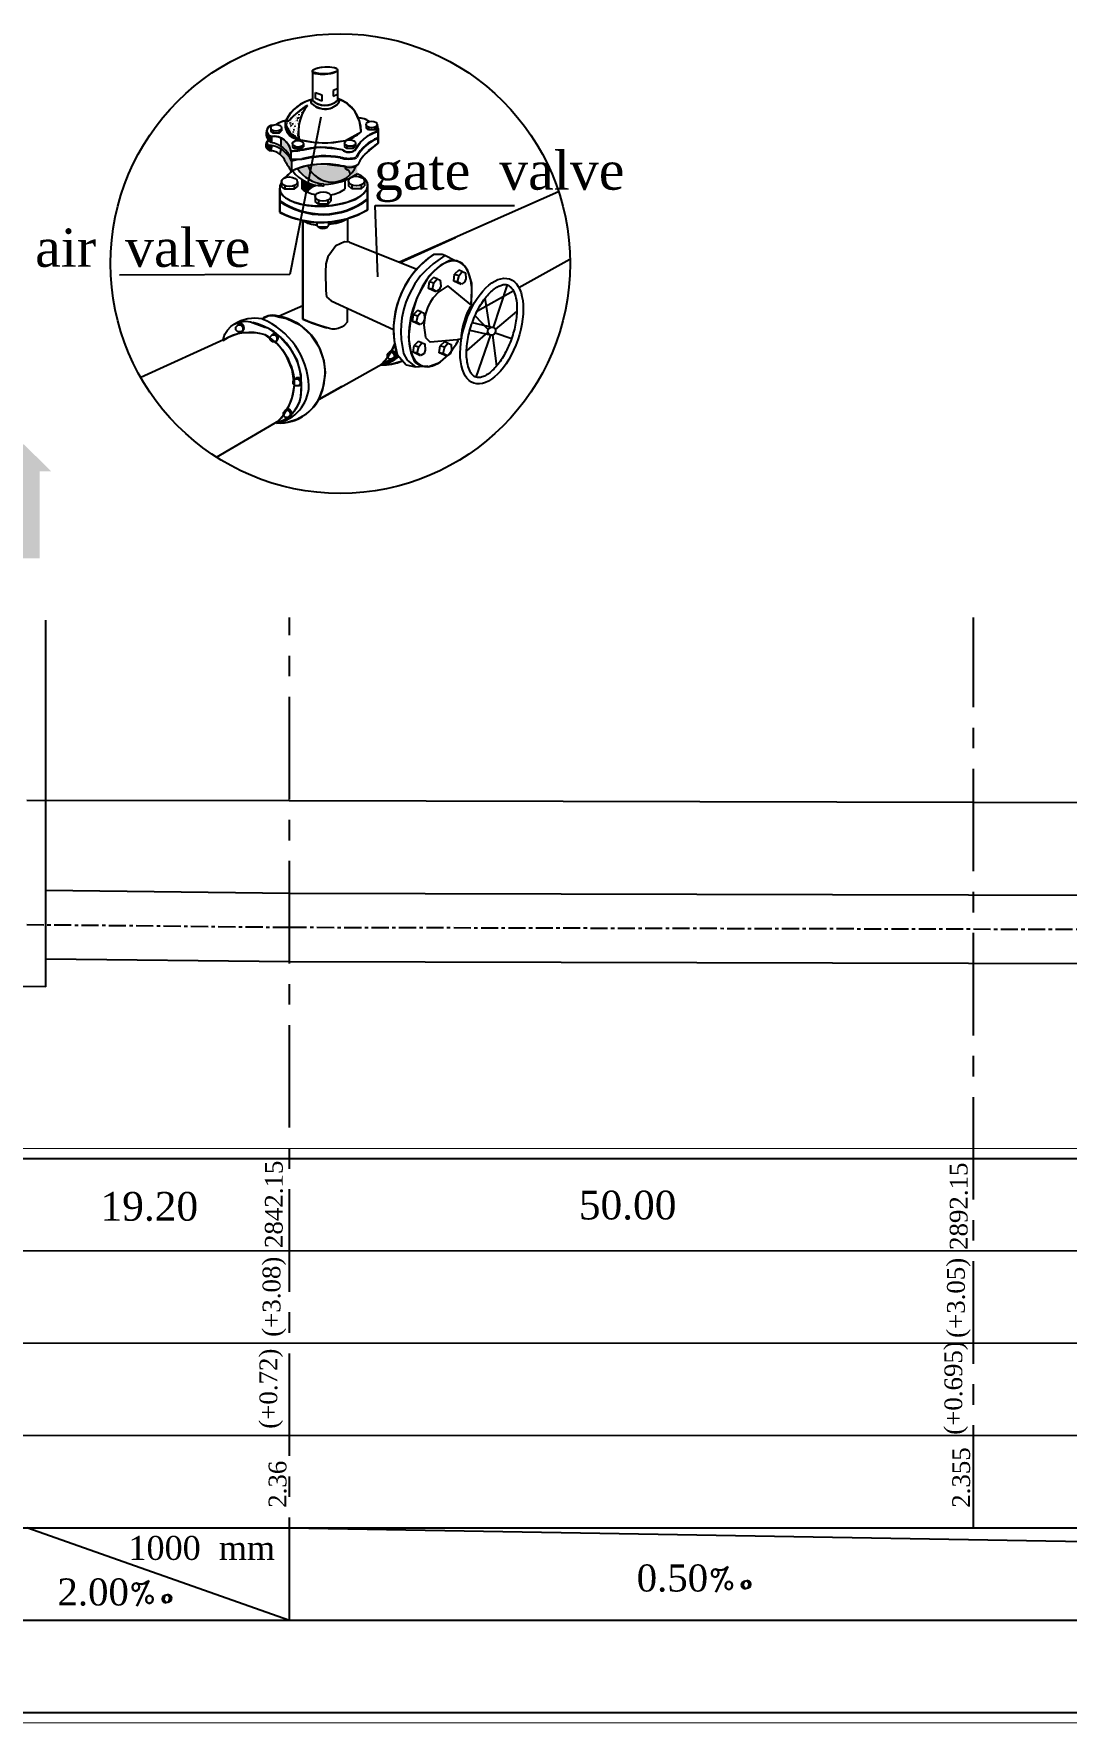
# Model space of a CAD drawing. Header units: inches. Extents: x 1824 to 2531, y 1185 to 2290.
# Drawn here: x 2004.4 to 2079.9, y 1432.7 to 1556.3 of the extents above; entities that cross this region are included whole.
import ezdxf

# ---------------------------------------------------------------- set-up
doc = ezdxf.new("R2010")
doc.units = ezdxf.units.IN
doc.header["$MEASUREMENT"] = 0
doc.linetypes.add('CENTER', pattern=[2, 1.25, -0.25, 0.25, -0.25])
for name, color, linetype in [('4', 85, 'Continuous'), ('CON3', 5, 'Continuous'), ('KHRRBA', 6, 'Continuous')]:
    doc.layers.add(name, color=color, linetype=linetype)
for name, color, linetype, lineweight in [('table3', 150, 'Continuous', 15), ('table5', 5, 'Continuous', 25), ('text5', 1, 'Continuous', 25)]:
    doc.layers.add(name, color=color, linetype=linetype, lineweight=lineweight)
doc.styles.add('ROMAND', font='italict.shx', dxfattribs={"height": 0.25})
doc.styles.add('ROMANTIC', font='times.ttf')
doc.styles.get("Standard").update_dxf_attribs({"font": 'arial.ttf'})
doc.dimstyles.get("Standard").update_dxf_attribs({"dimtxt": 0.18, "dimasz": 0.18, "dimexe": 0.18, "dimexo": 0.0625, "dimgap": 0.09, "dimtad": 0, "dimtih": 1, "dimtoh": 1, "dimdec": 4, "dimzin": 0, "dimdsep": 46, "dimtxsty": 'Standard', "dimcen": 0.09, "dimadec": 0, "dimazin": 0, "dimtfac": 1, "dimtdec": 4, "dimtofl": 0, "dimtmove": 0, "dimatfit": 3, "dimfxl": 1, "dimtolj": 1, "dimtzin": 0, "dimarcsym": 0})

# ---------------------------------------------------------------- blocks, each defined once
blk = doc.blocks.new('6')
at = {"layer": 'KHRRBA', "color": 1, "linetype": 'Continuous'}
for p, q in [((23706.93, 4592.9), (23706.85, 4592.57)), ((23706.85, 4592.57), (23706.92, 4592.27)), ((23706.92, 4592.27), (23707.11, 4592.16)), ((23707.35, 4593.16), (23706.93, 4592.9)), ((23707, 4592.6), (23707.08, 4592.94)), ((23707.07, 4592.3), (23707, 4592.6)), ((23707.25, 4592.19), (23707.07, 4592.3)), ((23707.11, 4592.16), (23707.44, 4592.07)), ((23707.15, 4592.64), (23707.23, 4592.97)), ((23707.22, 4592.34), (23707.15, 4592.64)), ((23707.44, 4592.07), (23707.22, 4592.34)), ((23707.23, 4592.97), (23707.35, 4593.16)), ((23707.35, 4593.16), (23707.65, 4593.23)), ((23707.74, 4592.14), (23707.44, 4592.07)), ((23707.65, 4593.23), (23707.87, 4592.96)), ((23707.99, 4593.14), (23707.65, 4593.23)), ((23707.74, 4592.14), (23708.16, 4592.39)), ((23707.85, 4592.32), (23707.74, 4592.14)), ((23707.83, 4593.11), (23708.02, 4592.99)), ((23707.94, 4592.66), (23707.85, 4592.32)), ((23707.87, 4592.96), (23707.94, 4592.66)), ((23708.17, 4593.03), (23707.99, 4593.14)), ((23708.09, 4592.69), (23708.01, 4592.36)), ((23708.02, 4592.99), (23708.09, 4592.69)), ((23708.16, 4592.39), (23708.24, 4592.73)), ((23708.24, 4592.73), (23708.17, 4593.03))]:
    blk.add_line(p, q, dxfattribs=at)
blk = doc.blocks.new('1000')
at = {"layer": 'KHRRBA', "linetype": 'Continuous'}
blk.add_blockref('6', (0.11, -0.33), dxfattribs=at)
at = {"layer": 'text5', "color": 1, "style": 'ROMAND'}
blk.add_text('%%%', height=3.24, rotation=12.701, dxfattribs=at).set_placement((23702.91, 4591.15))

msp = doc.modelspace()

# ---------------------------------------------------------------- hatches: boundary and pattern name
at = {"lineweight": 0}
msp.add_hatch(color=256, dxfattribs=at).paths.add_polyline_path([(2004.86, 1517.97), (2002.55, 1517.97), (2002.55, 1524.32), (2001.61, 1524.32), (2003.7, 1526.31), (2005.73, 1524.32), (2004.86, 1524.32)])
at = {"layer": 'CON3', "linetype": 'Continuous'}
for points in [[(2023.18, 1549.07, -0.017995), (2022.81, 1549.74, 0.4279), (2023.83, 1548.6, 0.004744)], [(2021.83, 1548.15, 0.015939), (2021.7, 1548.17, -0.705675), (2021.54, 1548.49, 0.657579), (2021.78, 1547.76, -0.001787), (2021.79, 1547.76)], [(2021.82, 1548.82, -0.471605), (2021.5, 1549.36, 0.383728), (2021.78, 1548.36, -0.006184), (2021.82, 1548.36)], [(2025.2, 1545.23, -0.110181), (2024.06, 1545.65), (2024.06, 1544.95, 0.038033), (2024.44, 1544.74, -0.250054)], [(2028.85, 1544.18), (2028.85, 1544.24, -0.324209), (2022.42, 1544.12), (2022.42, 1544.06, 0.320784)]]:
    msp.add_hatch(color=256, dxfattribs=at).paths.add_polyline_path(points)
h = msp.add_hatch(color=256, dxfattribs=at)
h.paths.add_polyline_path([(2023.23, 1547.18), (2023.24, 1547.74, 0.251663), (2022.49, 1548.71), (2022.49, 1548.1, -0.166537)])
h.paths.add_polyline_path([(2022.86, 1546.97, 0.019877), (2023.27, 1546.28), (2023.27, 1547.01, 0.145881), (2022.5, 1547.88), (2022.43, 1547.51, -0.137496)])
h = msp.add_hatch(color=256, dxfattribs=at)
edge = h.paths.add_edge_path()
edge.add_arc((2025.58, 1545.27), 0.0792, 14.3306, 50.5039, ccw=False)
edge.add_arc((2025.54, 1549.88), 4.58, 271.5421, 297.1192)
edge.add_ellipse((2028.03, 1545.55), major_axis=(0.577, -0.007), ratio=0.603712, start_angle=127.9509, end_angle=135.4141, ccw=False)
edge.add_arc((2025.54, 1549.88), 4.58, 297.9158, 304.3698)
edge.add_arc((2028.32, 1546.31), 0.29, 151.3238, 227.6262, ccw=False)
edge.add_line((2028.06, 1546.45), (2028.63, 1547.48))
edge.add_arc((2031.39, 1545.05), 3.68, 138.5694, 152.642)
edge.add_arc((2027.51, 1547.62), 1.07, 297.1804, 304.4574, ccw=False)
edge.add_arc((2026.25, 1547.36), 1.89, 200.9888, 338.6419, ccw=False)
edge.add_arc((2025.5, 1541.59), 5.19, 101.326, 110.1458)
edge.add_arc((2025.82, 1547.86), 2.53, 213.4595, 265.7172)
h = msp.add_hatch(color=256, dxfattribs=at)
edge = h.paths.add_edge_path()
edge.add_ellipse((2025.57, 1542.39), major_axis=(0.436, 0), ratio=0.691363, start_angle=152.8209, end_angle=189.7411, ccw=False)
edge.add_arc((2025.47, 1549.16), 6.64, 258.1248, 267.4961, ccw=False)
edge.add_arc((2025.23, 1544.43), 2.09, 237.5764, 267.585)
h = msp.add_hatch(color=256, dxfattribs=at)
edge = h.paths.add_edge_path()
edge.add_arc((2025.47, 1549.16), 6.64, 274.1242, 286.6569, ccw=False)
edge.add_ellipse((2025.57, 1542.39), major_axis=(0.436, 0), ratio=0.691363, start_angle=368.5242, end_angle=389.5226, ccw=False)
edge.add_arc((2026.02, 1545.12), 2.69, 269.5518, 300.2299)
edge = h.paths.add_edge_path()
edge.add_ellipse((2025.57, 1542.39), major_axis=(0.436, 0), ratio=0.691363, start_angle=219.6722, end_angle=320.3278)
edge.add_line((2025.9, 1542.2), (2025.23, 1542.2))

# ---------------------------------------------------------------- linework, layer by layer
msp.add_line((2017.79, 1525.37), (2022.37, 1528.05))
at = {"color": 3}
for p, q in [((2003.93, 1500.3), (2023.1, 1500.27)), ((2023.1, 1500.27), (2073.17, 1500.15)), ((2073.17, 1500.15), (2123.14, 1499.95))]:
    msp.add_line(p, q, dxfattribs=at)
at = {"color": 5}
for p, q in [((2005.33, 1493.7), (2023.14, 1493.5)), ((2023.14, 1493.5), (2423.14, 1492.5)), ((2005.33, 1488.69), (2023.14, 1488.5)), ((2023.14, 1488.5), (2423.14, 1487.5)), ((2003.93, 1447.11), (2023.14, 1440.35)), ((2023.14, 1447.1), (2423.14, 1440.24))]:
    msp.add_line(p, q, dxfattribs=at)
at = {"color": 1, "linetype": 'CENTER'}
for p, q in [((2003.93, 1491.2), (2023.14, 1491)), ((2023.14, 1491), (2423.14, 1490))]:
    msp.add_line(p, q, dxfattribs=at)
msp.add_circle((2026.85, 1539.52), 16.8)
at = {"layer": '4', "linetype": 'CENTER', "ltscale": 6}
for p, q in [((2023.14, 1440.35), (2023.14, 1513.64)), ((2073.14, 1447.09), (2073.14, 1513.65))]:
    msp.add_line(p, q, dxfattribs=at)
at = {"layer": 'CON3', "linetype": 'Continuous'}
for p, q in [((2024.81, 1553.57), (2024.84, 1553.66)), ((2024.81, 1553.56), (2024.81, 1551.46)), ((2024.86, 1553.48), (2024.81, 1553.55)), ((2024.84, 1553.66), (2024.91, 1553.71)), ((2025.02, 1553.4), (2024.86, 1553.48)), ((2024.91, 1553.71), (2025.05, 1553.77)), ((2025.41, 1553.33), (2025.02, 1553.4)), ((2025.05, 1553.77), (2025.15, 1553.81)), ((2025.15, 1553.81), (2025.34, 1553.86)), ((2025.34, 1553.86), (2025.45, 1553.87)), ((2025.69, 1553.33), (2025.41, 1553.33)), ((2025.45, 1553.87), (2025.71, 1553.9)), ((2026.13, 1553.38), (2025.69, 1553.33)), ((2025.71, 1553.9), (2026.02, 1553.9)), ((2026.02, 1553.9), (2026.23, 1553.88)), ((2026.4, 1553.45), (2026.13, 1553.38)), ((2026.23, 1553.88), (2026.43, 1553.84)), ((2026.55, 1553.53), (2026.4, 1553.45)), ((2026.43, 1553.84), (2026.56, 1553.78)), ((2026.64, 1553.62), (2026.55, 1553.53)), ((2026.56, 1553.78), (2026.63, 1553.72)), ((2026.63, 1553.72), (2026.65, 1553.67)), ((2026.65, 1553.67), (2026.64, 1553.62)), ((2026.64, 1553.62), (2026.64, 1551.42)), ((2026.65, 1552.29), (2026.32, 1552.17)), ((2026.32, 1552.17), (2026.32, 1551.76)), ((2023.88, 1551.12), (2023.46, 1550.78)), ((2024.14, 1550.88), (2023.59, 1550.46)), ((2024.36, 1551.37), (2023.88, 1551.12)), ((2024.44, 1551.07), (2024.14, 1550.88)), ((2024.44, 1551.07), (2024.19, 1550.69)), ((2024.22, 1550.88), (2024.22, 1550.88)), ((2024.81, 1551.52), (2024.36, 1551.37)), ((2024.71, 1551.34), (2024.72, 1551.4)), ((2024.73, 1551.25), (2024.71, 1551.34)), ((2024.72, 1551.4), (2024.75, 1551.47)), ((2024.82, 1551.16), (2024.73, 1551.25)), ((2024.75, 1551.47), (2024.81, 1551.52)), ((2024.96, 1551.32), (2024.81, 1551.46)), ((2024.92, 1551.08), (2024.82, 1551.16)), ((2025.09, 1550.97), (2024.92, 1551.08)), ((2025.11, 1551.22), (2024.96, 1551.32)), ((2025.03, 1551.59), (2025.04, 1552.03)), ((2025.5, 1551.38), (2025.03, 1551.59)), ((2025.04, 1552.03), (2025.5, 1551.86)), ((2025.32, 1550.87), (2025.09, 1550.97)), ((2025.38, 1551.12), (2025.11, 1551.22)), ((2025.55, 1550.81), (2025.32, 1550.87)), ((2025.63, 1551.08), (2025.38, 1551.12)), ((2025.5, 1551.86), (2025.5, 1551.38)), ((2025.93, 1551.09), (2025.63, 1551.08)), ((2026.17, 1551.15), (2025.93, 1551.09)), ((2026.2, 1550.88), (2026, 1550.83)), ((2026.29, 1551.19), (2026.17, 1551.15)), ((2026.47, 1551.02), (2026.2, 1550.88)), ((2026.4, 1551.25), (2026.29, 1551.19)), ((2026.32, 1551.76), (2026.65, 1551.9)), ((2026.64, 1551.43), (2026.4, 1551.25)), ((2026.65, 1551.16), (2026.47, 1551.02)), ((2026.73, 1551.26), (2026.65, 1551.16)), ((2026.66, 1551.58), (2026.75, 1551.46)), ((2027.31, 1551.25), (2026.66, 1551.58)), ((2026.76, 1551.38), (2026.73, 1551.26)), ((2026.75, 1551.46), (2026.76, 1551.38)), ((2027.92, 1550.65), (2027.31, 1551.25)), ((2021.88, 1549.62), (2021.76, 1549.61)), ((2022.5, 1549.85), (2022.16, 1549.69)), ((2022.86, 1549.98), (2022.5, 1549.85)), ((2023.13, 1550.4), (2022.86, 1549.98)), ((2022.95, 1549.95), (2022.86, 1549.98)), ((2022.88, 1549.8), (2022.88, 1549.8)), ((2022.94, 1549.77), (2022.97, 1549.81)), ((2022.94, 1549.77), (2022.98, 1549.77)), ((2022.94, 1549.67), (2022.94, 1549.67)), ((2022.94, 1549.65), (2022.94, 1549.65)), ((2023.05, 1549.95), (2022.95, 1549.95)), ((2022.95, 1549.87), (2022.95, 1549.87)), ((2022.98, 1549.77), (2022.97, 1549.81)), ((2023.01, 1549.82), (2023.01, 1549.82)), ((2023.02, 1549.67), (2023.02, 1549.67)), ((2023.15, 1550), (2023.05, 1549.95)), ((2023.46, 1550.78), (2023.13, 1550.4)), ((2023.13, 1549.71), (2023.13, 1549.71)), ((2023.31, 1550.18), (2023.15, 1550)), ((2023.17, 1549.81), (2023.21, 1549.82)), ((2023.17, 1549.81), (2023.2, 1549.79)), ((2023.2, 1549.79), (2023.21, 1549.82)), ((2023.22, 1549.86), (2023.22, 1549.86)), ((2023.22, 1549.6), (2023.27, 1549.65)), ((2023.23, 1549.63), (2023.23, 1549.63)), ((2023.24, 1549.71), (2023.24, 1549.71)), ((2023.25, 1550.1), (2023.25, 1550.1)), ((2023.25, 1550.01), (2023.25, 1550.01)), ((2023.25, 1549.9), (2023.25, 1549.9)), ((2023.26, 1549.63), (2023.26, 1549.63)), ((2023.27, 1549.59), (2023.27, 1549.65)), ((2023.59, 1550.46), (2023.31, 1550.18)), ((2023.31, 1550.18), (2023.32, 1550.18)), ((2023.32, 1550.17), (2023.31, 1550.18)), ((2023.34, 1550.21), (2023.34, 1550.22)), ((2023.34, 1550.21), (2023.34, 1550.21)), ((2023.36, 1549.74), (2023.39, 1549.77)), ((2023.36, 1549.74), (2023.4, 1549.73)), ((2023.36, 1549.73), (2023.36, 1549.73)), ((2023.37, 1549.65), (2023.37, 1549.65)), ((2023.38, 1549.87), (2023.38, 1549.87)), ((2023.4, 1549.73), (2023.39, 1549.77)), ((2023.44, 1549.7), (2023.44, 1549.7)), ((2023.49, 1550.23), (2023.49, 1550.23)), ((2023.53, 1549.88), (2023.53, 1549.88)), ((2023.54, 1550.1), (2023.54, 1550.1)), ((2023.54, 1549.75), (2023.54, 1549.75)), ((2023.55, 1549.95), (2023.55, 1549.95)), ((2023.56, 1550.14), (2023.56, 1550.14)), ((2023.56, 1550), (2023.56, 1550)), ((2023.56, 1549.92), (2023.56, 1549.92)), ((2023.57, 1550.34), (2023.57, 1550.34)), ((2023.58, 1550.27), (2023.58, 1550.27)), ((2023.6, 1549.68), (2023.6, 1549.68)), ((2023.66, 1550), (2023.71, 1550.01)), ((2023.66, 1550), (2023.69, 1549.98)), ((2023.68, 1550.3), (2023.68, 1550.3)), ((2023.68, 1550.12), (2023.68, 1550.12)), ((2023.69, 1550.33), (2023.69, 1550.33)), ((2023.69, 1549.98), (2023.71, 1550.01)), ((2023.7, 1550.53), (2023.7, 1550.53)), ((2023.7, 1550.14), (2023.73, 1550.18)), ((2023.7, 1550.14), (2023.74, 1550.14)), ((2023.7, 1549.79), (2023.7, 1549.79)), ((2023.74, 1550.14), (2023.73, 1550.17)), ((2023.75, 1549.91), (2023.75, 1549.91)), ((2023.76, 1549.69), (2023.76, 1549.69)), ((2023.77, 1550.17), (2023.82, 1550.22)), ((2023.77, 1550.17), (2023.82, 1550.16)), ((2023.78, 1549.7), (2023.81, 1549.73)), ((2023.78, 1549.7), (2023.82, 1549.7)), ((2023.79, 1550.6), (2023.79, 1550.6)), ((2023.8, 1550.22), (2023.8, 1550.22)), ((2023.81, 1550.42), (2023.85, 1550.44)), ((2023.81, 1550.42), (2023.84, 1550.4)), ((2023.91, 1550.03), (2023.81, 1549.6)), ((2023.82, 1549.7), (2023.81, 1549.73)), ((2023.82, 1550.16), (2023.82, 1550.22)), ((2023.84, 1550.56), (2023.84, 1550.56)), ((2023.84, 1550.4), (2023.85, 1550.44)), ((2023.84, 1550.35), (2023.84, 1550.35)), ((2023.85, 1549.99), (2023.85, 1549.99)), ((2023.85, 1549.79), (2023.85, 1549.79)), ((2023.86, 1550.18), (2023.86, 1550.18)), ((2023.87, 1550.57), (2023.87, 1550.57)), ((2023.87, 1550.38), (2023.87, 1550.38)), ((2023.87, 1549.99), (2023.87, 1549.99)), ((2023.9, 1550.15), (2023.9, 1550.15)), ((2024.03, 1550.38), (2023.91, 1550.03)), ((2023.93, 1550.32), (2023.93, 1550.32)), ((2023.99, 1550.58), (2023.99, 1550.58)), ((2023.99, 1550.28), (2023.99, 1550.28)), ((2024.19, 1550.69), (2024.03, 1550.38)), ((2024.04, 1550.59), (2024.04, 1550.59)), ((2024.04, 1550.55), (2024.07, 1550.58)), ((2024.04, 1550.55), (2024.08, 1550.54)), ((2024.08, 1550.54), (2024.07, 1550.58)), ((2024.1, 1550.58), (2024.1, 1550.58)), ((2024.15, 1550.81), (2024.15, 1550.81)), ((2024.18, 1550.81), (2024.18, 1550.81)), ((2025.73, 1550.8), (2025.55, 1550.81)), ((2026, 1550.83), (2025.73, 1550.8)), ((2028.26, 1549.93), (2027.92, 1550.65)), ((2028.59, 1550.11), (2028.18, 1550.17)), ((2028.37, 1549.15), (2028.26, 1549.93)), ((2028.97, 1549.91), (2028.59, 1550.11)), ((2028.74, 1549.69), (2028.74, 1549.44)), ((2029.54, 1549.68), (2029.54, 1549.45)), ((2029.62, 1549.4), (2029.54, 1549.68)), ((2021.5, 1549.36), (2021.48, 1549.25)), ((2021.61, 1549.52), (2021.5, 1549.36)), ((2021.76, 1549.61), (2021.61, 1549.52)), ((2021.76, 1549.45), (2021.76, 1549.2)), ((2021.93, 1549.06), (2021.76, 1549.2)), ((2021.82, 1548.82), (2021.82, 1548.36)), ((2022.05, 1548.83), (2021.84, 1548.81)), ((2021.93, 1549.25), (2021.93, 1549.05)), ((2022.39, 1549.06), (2021.93, 1549.06)), ((2022.34, 1548.78), (2022.05, 1548.83)), ((2022.76, 1548.55), (2022.34, 1548.78)), ((2022.39, 1549.25), (2022.39, 1549.06)), ((2022.39, 1549.06), (2022.55, 1549.21)), ((2022.49, 1548.71), (2022.49, 1548.1)), ((2022.55, 1549.44), (2022.55, 1549.21)), ((2022.97, 1548.33), (2022.76, 1548.55)), ((2023.01, 1549.41), (2023.01, 1549.41)), ((2023.03, 1549.38), (2023.07, 1549.4)), ((2023.03, 1549.38), (2023.06, 1549.36)), ((2023.03, 1549.34), (2023.05, 1549.37)), ((2023.03, 1549.33), (2023.06, 1549.33)), ((2023.06, 1549.33), (2023.05, 1549.37)), ((2023.06, 1549.36), (2023.07, 1549.4)), ((2023.07, 1549.4), (2023.07, 1549.4)), ((2023.21, 1549.1), (2023.21, 1549.1)), ((2023.22, 1549.6), (2023.28, 1549.59)), ((2023.22, 1549.42), (2023.22, 1549.42)), ((2023.22, 1549.12), (2023.22, 1549.12)), ((2023.22, 1549.11), (2023.22, 1549.11)), ((2023.23, 1549.51), (2023.23, 1549.51)), ((2023.23, 1549.32), (2023.23, 1549.32)), ((2023.24, 1549.46), (2023.24, 1549.46)), ((2023.29, 1549.22), (2023.29, 1549.22)), ((2023.33, 1549.4), (2023.33, 1549.4)), ((2023.33, 1548.96), (2023.35, 1548.98)), ((2023.34, 1549.02), (2023.34, 1549.02)), ((2023.35, 1548.95), (2023.35, 1548.98)), ((2023.36, 1548.98), (2023.36, 1548.98)), ((2023.38, 1549.15), (2023.42, 1549.16)), ((2023.38, 1549.15), (2023.41, 1549.13)), ((2023.41, 1549.13), (2023.42, 1549.16)), ((2023.44, 1549.45), (2023.44, 1549.45)), ((2023.44, 1549.3), (2023.47, 1549.33)), ((2023.44, 1549.3), (2023.48, 1549.29)), ((2023.48, 1549.29), (2023.47, 1549.33)), ((2023.5, 1549.04), (2023.5, 1549.04)), ((2023.52, 1549.57), (2023.56, 1549.59)), ((2023.52, 1549.57), (2023.55, 1549.55)), ((2023.52, 1549.17), (2023.52, 1549.17)), ((2023.52, 1548.97), (2023.52, 1548.97)), ((2023.52, 1548.85), (2023.55, 1548.89)), ((2023.52, 1548.85), (2023.56, 1548.85)), ((2023.53, 1549.36), (2023.53, 1549.36)), ((2023.53, 1549.09), (2023.53, 1549.09)), ((2023.54, 1549.56), (2023.54, 1549.56)), ((2023.55, 1549.55), (2023.56, 1549.59)), ((2023.56, 1548.85), (2023.55, 1548.89)), ((2023.56, 1549.17), (2023.56, 1549.17)), ((2023.57, 1549.62), (2023.57, 1549.62)), ((2023.58, 1549.52), (2023.58, 1549.52)), ((2023.64, 1549.39), (2023.64, 1549.39)), ((2023.65, 1549.06), (2023.65, 1549.06)), ((2023.65, 1549.01), (2023.65, 1549.01)), ((2023.66, 1549.27), (2023.66, 1549.27)), ((2023.7, 1549.04), (2023.7, 1549.04)), ((2023.72, 1548.85), (2023.72, 1548.85)), ((2023.72, 1548.78), (2023.72, 1548.78)), ((2023.73, 1548.91), (2023.77, 1548.93)), ((2023.73, 1548.91), (2023.76, 1548.89)), ((2023.76, 1548.89), (2023.77, 1548.93)), ((2023.79, 1549.36), (2023.78, 1549.04)), ((2023.78, 1549.04), (2023.8, 1548.81)), ((2023.81, 1549.6), (2023.79, 1549.36)), ((2023.8, 1548.81), (2023.83, 1548.6)), ((2023.83, 1548.6), (2024.88, 1548.39)), ((2024.88, 1548.39), (2025.68, 1548.35)), ((2026.15, 1548.36), (2027.22, 1548.52)), ((2027.22, 1548.52), (2028.37, 1549.15)), ((2028.13, 1548.11), (2028.32, 1548.39)), ((2028.32, 1548.39), (2028.84, 1548.85)), ((2028.91, 1549.3), (2028.74, 1549.44)), ((2028.84, 1548.85), (2029.48, 1549.14)), ((2028.91, 1549.49), (2028.91, 1549.29)), ((2029.38, 1549.3), (2028.91, 1549.3)), ((2029.38, 1549.49), (2029.38, 1549.3)), ((2029.38, 1549.3), (2029.54, 1549.45)), ((2029.48, 1549.14), (2029.62, 1549.4)), ((2029.62, 1549.4), (2029.62, 1548.32)), ((2029.62, 1548.32), (2029.62, 1549.36)), ((2021.83, 1548.15), (2021.79, 1547.76)), ((2022.5, 1547.88), (2022.43, 1547.51)), ((2023.13, 1548.09), (2022.97, 1548.33)), ((2023.25, 1547.73), (2023.13, 1548.09)), ((2023.24, 1547.74), (2023.23, 1547.18)), ((2023.66, 1547.77), (2023.25, 1547.73)), ((2023.35, 1548.29), (2023.35, 1548.03)), ((2023.52, 1547.9), (2023.35, 1548.03)), ((2023.52, 1548.09), (2023.52, 1547.88)), ((2023.99, 1547.9), (2023.52, 1547.9)), ((2024.13, 1547.82), (2023.66, 1547.77)), ((2023.99, 1548.09), (2023.99, 1547.9)), ((2023.99, 1547.9), (2024.15, 1548.05)), ((2024.65, 1547.9), (2024.13, 1547.82)), ((2024.15, 1548.28), (2024.15, 1548.05)), ((2025.43, 1548.02), (2024.65, 1547.9)), ((2025.89, 1547.96), (2025.43, 1548.02)), ((2025.68, 1548.35), (2026.15, 1548.36)), ((2026.43, 1547.9), (2025.89, 1547.96)), ((2026.99, 1547.83), (2026.43, 1547.9)), ((2027.3, 1547.67), (2026.99, 1547.83)), ((2027.16, 1548.33), (2027.16, 1548.08)), ((2027.33, 1547.94), (2027.16, 1548.08)), ((2027.45, 1547.65), (2027.3, 1547.67)), ((2027.33, 1548.13), (2027.33, 1547.93)), ((2027.8, 1547.94), (2027.33, 1547.94)), ((2027.66, 1547.67), (2027.45, 1547.65)), ((2027.92, 1547.79), (2027.66, 1547.67)), ((2027.8, 1548.13), (2027.8, 1547.94)), ((2027.8, 1547.94), (2027.96, 1548.09)), ((2027.92, 1547.79), (2028.13, 1548.11)), ((2027.96, 1548.32), (2027.96, 1548.09)), ((2029.16, 1547.96), (2028.63, 1547.48)), ((2029.62, 1548.32), (2029.16, 1547.96)), ((2023.06, 1546.04), (2022.78, 1545.79)), ((2023.27, 1546.28), (2023.06, 1546.04)), ((2023.27, 1547), (2023.27, 1546.28)), ((2023.6, 1546.43), (2023.27, 1546.28)), ((2024.41, 1546.67), (2023.6, 1546.43)), ((2025.15, 1546.77), (2024.41, 1546.67)), ((2025.73, 1546.78), (2025.15, 1546.77)), ((2026.23, 1546.71), (2025.73, 1546.78)), ((2026.85, 1546.64), (2026.23, 1546.71)), ((2027.07, 1546.61), (2026.85, 1546.64)), ((2027.29, 1546.57), (2027.07, 1546.61)), ((2027.51, 1546.55), (2027.29, 1546.57)), ((2027.72, 1546.57), (2027.51, 1546.55)), ((2027.94, 1546.64), (2027.72, 1546.57)), ((2028.12, 1546.74), (2027.94, 1546.64)), ((2028.12, 1546.09), (2028.37, 1545.95)), ((2028.37, 1545.95), (2028.62, 1545.74)), ((2022.42, 1544.91), (2022.45, 1545.2)), ((2022.42, 1544.97), (2022.42, 1543.27)), ((2022.42, 1543.27), (2022.42, 1544.91)), ((2022.52, 1544.66), (2022.42, 1544.91)), ((2022.45, 1545.2), (2022.55, 1545.41)), ((2022.55, 1545.51), (2022.55, 1545.14)), ((2022.8, 1544.95), (2022.55, 1545.14)), ((2022.8, 1545.22), (2022.8, 1544.95)), ((2023.47, 1544.95), (2022.8, 1544.95)), ((2023.47, 1545.22), (2023.47, 1544.95)), ((2023.47, 1544.95), (2023.71, 1545.16)), ((2023.71, 1545.5), (2023.71, 1545.16)), ((2024.06, 1544.95), (2024.06, 1545.65)), ((2027.19, 1545.59), (2027.19, 1544.95)), ((2027.46, 1545.55), (2027.46, 1545.19)), ((2027.7, 1544.99), (2027.46, 1545.19)), ((2027.7, 1545.26), (2027.7, 1544.99)), ((2028.37, 1544.99), (2027.7, 1544.99)), ((2028.37, 1545.26), (2028.37, 1544.99)), ((2028.37, 1544.99), (2028.61, 1545.2)), ((2028.75, 1544.87), (2028.58, 1544.66)), ((2028.61, 1545.54), (2028.61, 1545.2)), ((2028.62, 1545.74), (2028.81, 1545.48)), ((2028.85, 1545.25), (2028.75, 1544.87)), ((2028.81, 1545.48), (2028.85, 1545.25)), ((2028.85, 1543.45), (2028.85, 1545.3)), ((2028.85, 1545.26), (2028.85, 1543.45)), ((2042.8, 1544.76), (2031.19, 1539.61)), ((2022.67, 1544.46), (2022.52, 1544.66)), ((2022.96, 1544.24), (2022.67, 1544.46)), ((2023.2, 1544.11), (2022.96, 1544.24)), ((2023.52, 1543.99), (2023.2, 1544.11)), ((2024.14, 1543.82), (2023.52, 1543.99)), ((2025.03, 1543.72), (2024.14, 1543.82)), ((2025.01, 1544.43), (2025.01, 1544.06)), ((2025.25, 1543.87), (2025.01, 1544.06)), ((2026.22, 1543.76), (2025.03, 1543.72)), ((2025.25, 1544.14), (2025.25, 1543.87)), ((2025.93, 1543.87), (2025.25, 1543.87)), ((2025.93, 1544.14), (2025.93, 1543.87)), ((2025.93, 1543.87), (2026.16, 1544.08)), ((2026.16, 1544.42), (2026.16, 1544.08)), ((2026.76, 1543.85), (2026.22, 1543.76)), ((2027.4, 1544.01), (2026.76, 1543.85)), ((2027.93, 1544.22), (2027.4, 1544.01)), ((2028.26, 1544.4), (2027.93, 1544.22)), ((2028.58, 1544.66), (2028.26, 1544.4)), ((2028.85, 1543.45), (2028.76, 1543.4)), ((2022.83, 1543.07), (2022.42, 1543.27)), ((2023.24, 1542.91), (2022.83, 1543.07)), ((2023.63, 1542.79), (2023.24, 1542.91)), ((2023.98, 1542.69), (2023.63, 1542.79)), ((2024.72, 1542.57), (2023.98, 1542.69)), ((2024.1, 1542.67), (2024.1, 1535.45)), ((2024.1, 1535.45), (2024.1, 1542.67)), ((2025.11, 1542.53), (2024.72, 1542.57)), ((2025.31, 1542.53), (2025.11, 1542.53)), ((2025.95, 1542.54), (2025.31, 1542.53)), ((2026.09, 1542.55), (2025.95, 1542.54)), ((2026.8, 1542.66), (2026.09, 1542.55)), ((2027.37, 1542.8), (2026.8, 1542.66)), ((2027.52, 1542.85), (2027.37, 1542.8)), ((2027.37, 1542.8), (2027.37, 1541.09)), ((2028.08, 1543.06), (2027.52, 1542.85)), ((2028.39, 1543.2), (2028.08, 1543.06)), ((2028.76, 1543.4), (2028.39, 1543.2)), ((2025.22, 1542.2), (2025.9, 1542.2)), ((2027.15, 1541.1), (2026.53, 1540.81)), ((2027.53, 1541.09), (2027.15, 1541.1)), ((2027.53, 1541.09), (2032.45, 1539.1)), ((2031.22, 1539.59), (2035.28, 1541.42)), ((2025.93, 1540.01), (2025.79, 1539.5)), ((2026.21, 1540.38), (2025.93, 1540.01)), ((2026.53, 1540.81), (2026.21, 1540.38)), ((2033.32, 1539.93), (2032.77, 1539.46)), ((2033.68, 1540.19), (2033.32, 1539.93)), ((2034.5, 1540.1), (2033.64, 1539.51)), ((2034.29, 1540.17), (2033.68, 1540.19)), ((2034.5, 1540.1), (2034.29, 1540.17)), ((2035.25, 1539.71), (2034.5, 1540.1)), ((2039.91, 1537.76), (2043.64, 1539.84)), ((2025.79, 1539.5), (2025.76, 1538.9)), ((2025.76, 1538.9), (2025.79, 1537.56)), ((2032.18, 1538.8), (2031.85, 1538.35)), ((2032.77, 1539.46), (2032.18, 1538.8)), ((2032.72, 1538.61), (2032.3, 1538.03)), ((2033.1, 1539.02), (2032.72, 1538.61)), ((2033.33, 1538.59), (2032.78, 1537.65)), ((2033.64, 1539.51), (2033.1, 1539.02)), ((2033.74, 1539.02), (2033.33, 1538.59)), ((2034.21, 1539.41), (2033.74, 1539.02)), ((2034.87, 1539.74), (2034.21, 1539.41)), ((2035.37, 1539.72), (2034.87, 1539.74)), ((2035.14, 1538.24), (2035.21, 1538.74)), ((2035.51, 1539.03), (2035.21, 1538.74)), ((2035.21, 1538.74), (2035.55, 1538.65)), ((2035.74, 1539.55), (2035.37, 1539.72)), ((2035.43, 1538.18), (2035.55, 1538.65)), ((2035.77, 1538.95), (2035.51, 1539.03)), ((2035.55, 1538.65), (2035.77, 1538.95)), ((2036.16, 1539.05), (2035.74, 1539.55)), ((2035.77, 1538.95), (2036, 1538.85)), ((2036, 1538.85), (2036.03, 1538.39)), ((2036.46, 1538.08), (2036.16, 1539.05)), ((2025.79, 1537.56), (2025.83, 1537.09)), ((2031.33, 1537.4), (2031.15, 1536.97)), ((2031.56, 1537.87), (2031.33, 1537.4)), ((2031.85, 1538.35), (2031.56, 1537.87)), ((2032.3, 1538.03), (2031.85, 1537.22)), ((2032.78, 1537.65), (2032.44, 1537.01)), ((2033.3, 1537.7), (2033.36, 1538.2)), ((2033.84, 1537.46), (2033.3, 1537.7)), ((2033.58, 1537.65), (2033.3, 1537.7)), ((2033.66, 1538.5), (2033.36, 1538.2)), ((2033.36, 1538.2), (2033.7, 1538.12)), ((2033.58, 1537.65), (2033.7, 1538.12)), ((2033.86, 1537.47), (2033.58, 1537.65)), ((2034.06, 1537.46), (2033.62, 1536.98)), ((2033.93, 1538.41), (2033.66, 1538.5)), ((2033.7, 1538.12), (2033.93, 1538.41)), ((2034.09, 1537.61), (2033.86, 1537.47)), ((2033.93, 1538.41), (2034.15, 1538.31)), ((2034.7, 1537.89), (2034.06, 1537.46)), ((2034.19, 1537.86), (2034.09, 1537.61)), ((2034.15, 1538.31), (2034.19, 1537.86)), ((2036.47, 1536.45), (2034.7, 1537.89)), ((2035.43, 1538.18), (2035.14, 1538.24)), ((2035.69, 1537.99), (2035.14, 1538.24)), ((2035.71, 1538), (2035.43, 1538.18)), ((2035.94, 1538.15), (2035.71, 1538)), ((2036.03, 1538.39), (2035.94, 1538.15)), ((2036.43, 1536.53), (2036.46, 1538.08)), ((2036.87, 1536.06), (2039.5, 1537.53)), ((2038.05, 1534.85), (2039.07, 1537.96)), ((2022.33, 1535.67), (2024.1, 1536.46)), ((2025.83, 1537.09), (2026.17, 1536.79)), ((2026.17, 1536.79), (2030.75, 1534.71)), ((2027.37, 1535.25), (2027.37, 1536.24)), ((2030.98, 1536.43), (2030.85, 1535.84)), ((2031.15, 1536.97), (2030.98, 1536.43)), ((2031.49, 1536.21), (2031.35, 1535.55)), ((2031.64, 1536.7), (2031.49, 1536.21)), ((2031.85, 1537.22), (2031.64, 1536.7)), ((2032.44, 1537.01), (2032, 1535.56)), ((2032.49, 1536.09), (2032.19, 1535.79)), ((2032.75, 1536), (2032.49, 1536.09)), ((2033.25, 1536.36), (2033.05, 1535.78)), ((2033.42, 1536.68), (2033.25, 1536.36)), ((2033.62, 1536.98), (2033.42, 1536.68)), ((2036.47, 1536.45), (2036.47, 1536.45)), ((2037.78, 1534.83), (2037.45, 1536.99)), ((2018.6, 1534.65), (2018.84, 1534.91)), ((2018.84, 1534.91), (2019.1, 1535.09)), ((2019.1, 1535.09), (2019.56, 1535.26)), ((2019.22, 1534.88), (2019.38, 1535.04)), ((2019.22, 1534.67), (2019.22, 1534.88)), ((2019.38, 1535.04), (2019.5, 1535.13)), ((2019.39, 1535.04), (2019.59, 1535.04)), ((2019.66, 1535.12), (2019.49, 1535.12)), ((2019.56, 1535.26), (2019.97, 1535.3)), ((2019.59, 1535.04), (2019.66, 1535.12)), ((2019.59, 1535.04), (2019.72, 1534.87)), ((2019.8, 1534.93), (2019.66, 1535.12)), ((2019.72, 1534.87), (2019.8, 1534.93)), ((2019.72, 1534.87), (2019.72, 1534.65)), ((2019.81, 1534.76), (2019.8, 1534.93)), ((2019.97, 1535.3), (2020.28, 1535.26)), ((2020.28, 1535.26), (2021.32, 1534.88)), ((2021.13, 1535.47), (2021.58, 1535.7)), ((2021.32, 1534.88), (2021.52, 1534.81)), ((2021.52, 1534.81), (2021.91, 1534.54)), ((2021.58, 1535.7), (2021.99, 1535.72)), ((2021.99, 1535.72), (2022.42, 1535.61)), ((2022.42, 1535.61), (2022.92, 1535.51)), ((2022.92, 1535.51), (2023.89, 1535.03)), ((2023.89, 1535.03), (2024.7, 1534.31)), ((2024.62, 1535.24), (2024.1, 1535.45)), ((2025.4, 1534.96), (2024.62, 1535.24)), ((2026.05, 1534.76), (2025.4, 1534.96)), ((2026.98, 1534.89), (2026.69, 1534.76)), ((2027.16, 1535.01), (2026.98, 1534.89)), ((2027.37, 1535.25), (2027.16, 1535.01)), ((2030.85, 1535.84), (2030.75, 1535.01)), ((2030.75, 1535.01), (2030.75, 1534.67)), ((2031.29, 1535.05), (2031.27, 1534.56)), ((2031.35, 1535.55), (2031.29, 1535.05)), ((2032, 1535.56), (2031.83, 1534.13)), ((2032.12, 1535.29), (2032.19, 1535.79)), ((2032.67, 1535.04), (2032.12, 1535.29)), ((2032.41, 1535.23), (2032.12, 1535.29)), ((2032.19, 1535.79), (2032.52, 1535.7)), ((2032.41, 1535.23), (2032.52, 1535.7)), ((2032.69, 1535.06), (2032.41, 1535.23)), ((2032.52, 1535.7), (2032.75, 1536)), ((2032.91, 1535.2), (2032.69, 1535.06)), ((2032.75, 1536), (2032.98, 1535.9)), ((2033.01, 1535.45), (2032.91, 1535.2)), ((2033.05, 1535.78), (2032.96, 1535.02)), ((2032.96, 1535.02), (2033.08, 1534.11)), ((2032.98, 1535.9), (2033.01, 1535.45)), ((2035.92, 1535.35), (2036.05, 1535.32)), ((2036.5, 1535.21), (2038.05, 1534.85)), ((2037.66, 1534.7), (2036.7, 1535.7)), ((2038.19, 1534.7), (2039.76, 1536.02)), ((2018.58, 1534.06), (2012.26, 1531.19)), ((2018.26, 1533.87), (2018.41, 1534.35)), ((2018.58, 1534.06), (2018.26, 1533.87)), ((2018.41, 1534.35), (2018.6, 1534.65)), ((2018.89, 1534.21), (2018.58, 1534.06)), ((2019.5, 1534.42), (2018.89, 1534.21)), ((2019.36, 1534.52), (2019.22, 1534.67)), ((2019.59, 1534.52), (2019.36, 1534.52)), ((2019.76, 1534.45), (2019.5, 1534.42)), ((2019.72, 1534.65), (2019.59, 1534.52)), ((2019.6, 1534.51), (2019.7, 1534.57)), ((2019.7, 1534.57), (2019.81, 1534.76)), ((2019.73, 1534.66), (2019.81, 1534.76)), ((2020.64, 1534.46), (2019.76, 1534.45)), ((2021.07, 1534.38), (2020.64, 1534.46)), ((2021.36, 1534.3), (2021.07, 1534.38)), ((2022.2, 1533.67), (2021.36, 1534.3)), ((2021.72, 1534.16), (2021.88, 1534.32)), ((2021.72, 1533.95), (2021.72, 1534.16)), ((2021.87, 1533.8), (2021.72, 1533.95)), ((2022.09, 1533.8), (2021.87, 1533.8)), ((2021.88, 1534.32), (2022.01, 1534.4)), ((2021.9, 1534.32), (2022.1, 1534.32)), ((2021.91, 1534.54), (2022.5, 1534.12)), ((2022.16, 1534.4), (2021.99, 1534.4)), ((2022.22, 1533.93), (2022.09, 1533.8)), ((2022.1, 1534.32), (2022.16, 1534.4)), ((2022.1, 1534.32), (2022.22, 1534.15)), ((2022.11, 1533.79), (2022.2, 1533.85)), ((2022.3, 1534.21), (2022.16, 1534.4)), ((2022.2, 1533.85), (2022.31, 1534.04)), ((2022.52, 1533.32), (2022.2, 1533.67)), ((2022.22, 1534.15), (2022.3, 1534.21)), ((2022.22, 1534.15), (2022.22, 1533.93)), ((2022.23, 1533.94), (2022.31, 1534.04)), ((2022.31, 1534.04), (2022.3, 1534.21)), ((2022.5, 1534.12), (2023.17, 1533.36)), ((2024.7, 1534.31), (2025.29, 1533.44)), ((2026.26, 1534.72), (2026.05, 1534.76)), ((2026.45, 1534.72), (2026.26, 1534.72)), ((2026.69, 1534.76), (2026.45, 1534.72)), ((2030.73, 1533.38), (2030.84, 1533.66)), ((2030.75, 1534.67), (2030.79, 1533.89)), ((2030.79, 1533.89), (2031, 1532.87)), ((2031.27, 1534.56), (2031.3, 1533.96)), ((2031.3, 1533.96), (2031.48, 1532.95)), ((2031.83, 1534.13), (2032.01, 1532.99)), ((2032.54, 1533.82), (2032.24, 1533.53)), ((2032.8, 1533.73), (2032.54, 1533.82)), ((2032.58, 1533.44), (2032.8, 1533.73)), ((2032.8, 1533.73), (2033.03, 1533.64)), ((2033.03, 1533.64), (2033.06, 1533.18)), ((2033.08, 1534.11), (2033.43, 1533.77)), ((2035.39, 1533.94), (2033.43, 1533.77)), ((2034.46, 1533.8), (2034.16, 1533.5)), ((2034.72, 1533.71), (2034.46, 1533.8)), ((2034.5, 1533.42), (2034.72, 1533.71)), ((2034.72, 1533.71), (2034.95, 1533.61)), ((2034.95, 1533.61), (2034.98, 1533.16)), ((2035.71, 1534.01), (2035.39, 1533.94)), ((2035.77, 1534.79), (2035.87, 1534.77)), ((2037.64, 1534.51), (2036.08, 1533.14)), ((2036.32, 1534.66), (2037.8, 1534.32)), ((2037.83, 1534.3), (2036.77, 1531.21)), ((2037.97, 1534.29), (2038.27, 1532.02)), ((2038.18, 1534.46), (2039.38, 1534.05)), ((2022.92, 1532.76), (2022.52, 1533.32)), ((2023.34, 1531.78), (2022.92, 1532.76)), ((2023.17, 1533.36), (2023.66, 1532.48)), ((2023.66, 1532.48), (2023.97, 1531.36)), ((2025.27, 1529.58), (2031.05, 1532.81)), ((2025.29, 1533.44), (2025.65, 1532.41)), ((2025.65, 1532.41), (2025.74, 1531.56)), ((2029.81, 1532.11), (2030.15, 1532.48)), ((2030.35, 1532.33), (2029.81, 1532.11)), ((2030.15, 1532.48), (2030.35, 1532.73)), ((2030.3, 1532.89), (2030.46, 1533.05)), ((2030.3, 1532.67), (2030.3, 1532.89)), ((2030.44, 1532.52), (2030.3, 1532.67)), ((2030.35, 1532.73), (2030.73, 1533.38)), ((2030.53, 1532.45), (2030.35, 1532.33)), ((2030.67, 1532.52), (2030.44, 1532.52)), ((2030.45, 1533.04), (2030.58, 1533.13)), ((2030.47, 1533.04), (2030.67, 1533.04)), ((2030.84, 1532.69), (2030.53, 1532.45)), ((2030.74, 1533.12), (2030.57, 1533.12)), ((2031.29, 1532.37), (2030.61, 1532.16)), ((2030.67, 1533.04), (2030.74, 1533.12)), ((2030.67, 1533.04), (2030.8, 1532.87)), ((2030.8, 1532.66), (2030.67, 1532.52)), ((2030.68, 1532.52), (2030.78, 1532.57)), ((2030.88, 1532.94), (2030.74, 1533.12)), ((2030.78, 1532.57), (2030.89, 1532.77)), ((2030.8, 1532.87), (2030.88, 1532.94)), ((2030.8, 1532.87), (2030.8, 1532.66)), ((2030.81, 1532.66), (2030.89, 1532.77)), ((2031, 1532.87), (2030.84, 1532.69)), ((2030.89, 1532.77), (2030.88, 1532.94)), ((2031, 1532.87), (2031.66, 1532.12)), ((2031, 1532.87), (2031, 1532.87)), ((2031, 1532.87), (2031, 1532.87)), ((2031.39, 1532.42), (2031.29, 1532.37)), ((2031.48, 1532.95), (2031.75, 1532.45)), ((2031.75, 1532.45), (2032.34, 1531.98)), ((2032.01, 1532.99), (2032.28, 1532.33)), ((2032.18, 1533.03), (2032.24, 1533.53)), ((2032.72, 1532.78), (2032.18, 1533.03)), ((2032.46, 1532.97), (2032.18, 1533.03)), ((2032.24, 1533.53), (2032.58, 1533.44)), ((2032.28, 1532.33), (2032.7, 1532.07)), ((2032.46, 1532.97), (2032.58, 1533.44)), ((2032.74, 1532.79), (2032.46, 1532.97)), ((2032.97, 1532.94), (2032.74, 1532.79)), ((2033.06, 1533.18), (2032.97, 1532.94)), ((2034.09, 1533), (2034.16, 1533.5)), ((2034.38, 1532.95), (2034.09, 1533)), ((2034.64, 1532.76), (2034.09, 1533)), ((2034.1, 1532.28), (2034.77, 1532.87)), ((2034.16, 1533.5), (2034.5, 1533.42)), ((2034.38, 1532.95), (2034.5, 1533.42)), ((2034.66, 1532.77), (2034.38, 1532.95)), ((2034.89, 1532.92), (2034.66, 1532.77)), ((2034.98, 1533.16), (2034.89, 1532.92)), ((2023.51, 1530.64), (2023.34, 1531.78)), ((2023.41, 1530.94), (2023.57, 1531.1)), ((2023.56, 1531.09), (2023.69, 1531.18)), ((2023.58, 1531.09), (2023.78, 1531.09)), ((2023.84, 1531.17), (2023.68, 1531.17)), ((2023.78, 1531.09), (2023.84, 1531.17)), ((2023.78, 1531.09), (2023.91, 1530.93)), ((2023.99, 1530.99), (2023.84, 1531.17)), ((2023.97, 1531.36), (2024, 1530.4)), ((2025.73, 1531.32), (2025.55, 1530.31)), ((2025.74, 1531.56), (2025.73, 1531.32)), ((2030.24, 1532.11), (2029.81, 1532.11)), ((2030.61, 1532.16), (2030.24, 1532.11)), ((2031.66, 1532.12), (2032.34, 1531.98)), ((2032.34, 1531.98), (2033.25, 1532.05)), ((2032.7, 1532.07), (2033.26, 1531.98)), ((2033.26, 1531.98), (2034.1, 1532.28)), ((2023.33, 1529.71), (2023.51, 1530.64)), ((2023.41, 1530.72), (2023.41, 1530.94)), ((2023.55, 1530.57), (2023.41, 1530.72)), ((2023.78, 1530.57), (2023.55, 1530.57)), ((2023.91, 1530.71), (2023.78, 1530.57)), ((2023.79, 1530.57), (2023.89, 1530.62)), ((2023.89, 1530.62), (2024, 1530.82)), ((2023.91, 1530.93), (2023.99, 1530.99)), ((2023.91, 1530.93), (2023.91, 1530.71)), ((2023.92, 1530.71), (2024, 1530.82)), ((2023.97, 1529.94), (2023.95, 1529.76)), ((2024, 1530.4), (2023.97, 1529.94)), ((2024, 1530.82), (2023.99, 1530.99)), ((2026.96, 1530.52), (2025.27, 1529.58)), ((2025.55, 1530.31), (2025.27, 1529.58)), ((2022.69, 1528.63), (2022.84, 1528.8)), ((2022.69, 1528.42), (2022.69, 1528.63)), ((2022.73, 1528.48), (2023.11, 1529.13)), ((2022.84, 1528.79), (2022.97, 1528.88)), ((2022.86, 1528.79), (2023.06, 1528.79)), ((2023.12, 1528.87), (2022.95, 1528.87)), ((2023.06, 1528.79), (2023.12, 1528.87)), ((2023.06, 1528.79), (2023.18, 1528.62)), ((2023.11, 1529.13), (2023.33, 1529.71)), ((2023.27, 1528.69), (2023.12, 1528.87)), ((2023.18, 1528.62), (2023.27, 1528.69)), ((2023.18, 1528.62), (2023.18, 1528.41)), ((2023.48, 1528.73), (2023.22, 1528.44)), ((2023.27, 1528.52), (2023.27, 1528.69)), ((2023.73, 1529.12), (2023.48, 1528.73)), ((2023.86, 1529.42), (2023.73, 1529.12)), ((2023.95, 1529.76), (2023.86, 1529.42)), ((2024.85, 1528.96), (2024.32, 1528.48)), ((2025.27, 1529.58), (2024.85, 1528.96)), ((2022.19, 1527.86), (2022.54, 1528.23)), ((2022.73, 1528.08), (2022.19, 1527.86)), ((2022.62, 1527.86), (2022.19, 1527.86)), ((2022.54, 1528.23), (2022.73, 1528.48)), ((2022.99, 1527.91), (2022.62, 1527.86)), ((2022.83, 1528.27), (2022.69, 1528.42)), ((2022.91, 1528.19), (2022.73, 1528.08)), ((2023.05, 1528.27), (2022.83, 1528.27)), ((2023.22, 1528.44), (2022.91, 1528.19)), ((2023.68, 1528.11), (2022.99, 1527.91)), ((2023.18, 1528.41), (2023.05, 1528.27)), ((2023.07, 1528.27), (2023.16, 1528.32)), ((2023.16, 1528.32), (2023.27, 1528.52)), ((2023.19, 1528.41), (2023.27, 1528.52)), ((2024.32, 1528.48), (2023.68, 1528.11))]:
    msp.add_line(p, q, dxfattribs=at)
at = {"layer": 'CON3', "color": 84}
for q in [(2005.33, 1513.46), (2002.53, 1486.66)]:
    msp.add_line((2005.33, 1486.65), q, dxfattribs=at)
at = {"layer": 'CON3', "linetype": 'Continuous'}
for centre, radius, start, end in [((2025.63, 1555.84), 2.44, 250.3087, 294.4207), ((2025.55, 1548.59), 3.03, 103.5586, 152.5926), ((2026.81, 1546.9), 4.8, 119.5234, 139.7136), ((2026.87, 1549.16), 3.09, 141.7045, 190.3724), ((2024.92, 1551.34), 0.212, 121.0793, 205.4725), ((2025.73, 1552.15), 1.34, 221.6807, 315.791), ((2025.73, 1552.41), 1.33, 226.4621, 312.9022), ((2025.88, 1549.22), 2.49, 358.3952, 71.7113), ((2026.51, 1551.38), 0.253, 317.7792, 54.1659), ((2021.88, 1549.22), 0.403, 89.4444, 261.2438), ((2024.63, 1544.82), 5.46, 108.9352, 116.9305), ((2023.87, 1549.66), 1.06, 162.2591, 268.083), ((2032.33, 1554.46), 10.62, 206.3475, 210.4713), ((2023, 1550.18), 0.234, 234.1915, 309.4854), ((2028.18, 1548.9), 1.27, 52.0448, 90.2651), ((2029.22, 1549.44), 0.398, 310.065, 37.0161), ((2021.82, 1548.18), 0.421, 123.9444, 265.1611), ((2022.19, 1549.01), 0.771, 138.5871, 237.3646), ((2021.68, 1548.36), 0.189, 119.2667, 277.0268), ((2021.96, 1547.52), 1.3, 9.3059, 95.9589), ((1998.78, 1514.32), 42.46, 53.8442, 54.9315), ((2025.68, 1555.14), 6.8, 254.1801, 283.0883), ((2026.35, 1551.47), 3.08, 286.4187, 310.9038), ((2030.26, 1546.66), 2.6, 107.46, 154.1956), ((2030.61, 1545.95), 2.93, 109.8697, 152.5067), ((2030.61, 1545.95), 2.88, 109.8697, 152.5067), ((2021.42, 1546.16), 2.04, 24.71, 82.1169), ((2021.52, 1546.55), 1.83, 20.1709, 81.838), ((2021.67, 1546.48), 1.28, 22.3057, 84.9363), ((2023.67, 1549.36), 2.22, 258.571, 279.4734), ((2023.32, 1550.89), 3.15, 268.6958, 280.6478), ((2025.53, 1542), 6.01, 75.9386, 105.7609), ((2025.74, 1540.83), 6.56, 80.2058, 105.051), ((2025.74, 1540.83), 6.51, 80.2058, 105.051), ((2027.44, 1549.11), 1.95, 252.2676, 287.5441), ((2027.44, 1549.11), 1.9, 252.2676, 287.5441), ((2027.48, 1548.39), 0.738, 228.4258, 306.4619), ((2031.39, 1545.05), 3.68, 132.016, 152.642), ((2013.63, 1567.88), 25.25, 307.2666, 309.2572), ((2031.73, 1551.84), 10.13, 208.7782, 213.3331), ((2025.5, 1541.59), 5.19, 87.2332, 115.4188), ((2024.01, 1544.77), 2.35, 89.1083, 107.7989), ((2025.58, 1548), 2.8, 217.1078, 269.5669), ((2025.82, 1547.86), 2.53, 213.4595, 265.7172), ((2026.25, 1547.36), 1.89, 200.9888, 338.6419), ((2025.54, 1549.88), 4.58, 271.5421, 304.3698), ((2025.89, 1541.85), 4.93, 73.4926, 91.5789), ((2027.36, 1546.55), 0.167, 161.601, 273.8298), ((2027.51, 1547.62), 1.07, 257.915, 304.4574), ((2027.23, 1546.05), 0.352, 354.8366, 67.8226), ((2025.62, 1547.36), 2.87, 236.9052, 258.3195), ((2025.27, 1544.27), 0.958, 76.0398, 150.5102), ((2025.58, 1545.27), 0.0792, 248.9315, 50.5039), ((2025.62, 1547.36), 2.87, 280.2175, 303.0948), ((2025.55, 1548.62), 5.53, 235.1138, 306.9665), ((2025.55, 1548.62), 5.48, 235.1138, 306.9665), ((2025.47, 1549.16), 6.64, 242.6303, 300.6384), ((2025.23, 1544.43), 2.09, 237.5764, 267.585), ((2026.02, 1545.12), 2.69, 269.5518, 300.2299), ((2037.4, 1534.67), 6.66, 123.9599, 195.7578), ((2020.64, 1532.54), 2.98, 80.419, 121.0259), ((2019.36, 1530.69), 4.65, 353.8992, 76.2811), ((2021.86, 1534.56), 1.17, 79.2168, 128.6602), ((2019, 1530.33), 5.56, 2.5463, 67.4616), ((2021.55, 1531.56), 4.19, 342.7317, 85.4148), ((2028.97, 1546.4), 11.98, 246.0363, 254.9342), ((2020.24, 1531), 3.49, 71.312, 124.5949), ((2019.24, 1530.6), 4.27, 0.5855, 60.1654), ((2026.93, 1535.18), 4.2, 313.2635, 338.6234), ((2029.17, 1534.46), 2.43, 285.1297, 318.7996), ((2029.33, 1534.92), 2.85, 279.7002, 309.23), ((2030.03, 1535.34), 3.23, 266.1042, 295.1056), ((2019.31, 1530.93), 4.2, 313.2635, 356.1172), ((2021.71, 1530.67), 2.85, 279.7002, 358.1535), ((2022.41, 1531.09), 3.23, 266.1042, 346.0954), ((2021.56, 1530.21), 2.43, 285.1297, 359.65)]:
    msp.add_arc(centre, radius, start, end, dxfattribs=at)
for centre, major_axis, ratio in [((2025.73, 1553.62), (0.924, 0.05), 0.306357), ((2022.16, 1549.44), (0.399, -0.005), 0.603712), ((2029.14, 1549.69), (0.399, -0.005), 0.603712), ((2023.75, 1548.28), (0.399, -0.005), 0.603712), ((2027.56, 1548.33), (0.399, -0.005), 0.603712), ((2023.13, 1545.5), (0.577, -0.007), 0.603712), ((2025.59, 1544.42), (0.577, -0.007), 0.603712), ((2028.03, 1545.55), (0.577, -0.007), 0.603712), ((2037.92, 1534.58), (1.3, 3.81), 0.499507), ((2037.92, 1534.58), (-0.125, -0.266), 0.977943)]:
    msp.add_ellipse(centre, major_axis=major_axis, ratio=ratio, dxfattribs=at)
for centre, major_axis, ratio, start_param, end_param in [((2025.64, 1545.12), (3.22, 0.14), 0.43452, 2.813274, 6.817029), ((2020.97, 1548.18), (-2.12, 2.12), 1, 2.958775, 3.241092), ((2025.57, 1542.39), (0.436, 0), 0.691363, 2.667227, 6.798453), ((2034.16, 1535.85), (1.3, 3.81), 0.499507, -1.23149, 4.356456), ((2036.16, 1535.18), (0.38, 1.29), 0.211587, -0.044221, 2.77405)]:
    msp.add_ellipse(centre, major_axis=major_axis, ratio=ratio, start_param=start_param, end_param=end_param, dxfattribs=at)
msp.add_open_spline([(2039.07, 1537.96), (2039.01, 1537.98), (2038.95, 1537.99), (2038.81, 1537.99), (2038.73, 1537.98), (2038.56, 1537.92), (2038.46, 1537.88), (2038.26, 1537.77), (2038.15, 1537.7), (2037.81, 1537.42), (2037.58, 1537.17), (2037.13, 1536.56), (2036.93, 1536.2), (2036.57, 1535.42), (2036.42, 1535), (2036.19, 1534.17), (2036.12, 1533.75), (2036.06, 1532.97), (2036.08, 1532.61), (2036.17, 1532.09), (2036.22, 1531.9), (2036.35, 1531.59), (2036.43, 1531.47), (2036.57, 1531.32), (2036.62, 1531.28), (2036.74, 1531.21), (2036.8, 1531.19), (2036.94, 1531.17), (2037.01, 1531.18), (2037.18, 1531.21), (2037.28, 1531.24), (2037.49, 1531.34), (2037.6, 1531.4), (2037.83, 1531.57), (2037.95, 1531.68), (2038.28, 1532.02), (2038.49, 1532.28), (2038.87, 1532.9), (2039.05, 1533.24), (2039.36, 1533.97), (2039.48, 1534.35), (2039.67, 1535.11), (2039.73, 1535.49), (2039.78, 1536.2), (2039.76, 1536.53), (2039.69, 1537.04), (2039.63, 1537.24), (2039.5, 1537.56), (2039.42, 1537.68), (2039.28, 1537.83), (2039.22, 1537.88), (2039.13, 1537.93), (2039.1, 1537.95), (2039.07, 1537.96)], degree=3, knots=[0, 0, 0, 0, 0.168651, 0.168651, 0.337302, 0.337302, 0.505952, 0.505952, 0.674603, 0.674603, 1.018899, 1.018899, 1.363196, 1.363196, 1.707492, 1.707492, 2.051788, 2.051788, 2.396084, 2.396084, 2.636281, 2.636281, 2.876478, 2.876478, 3.055254, 3.055254, 3.23403, 3.23403, 3.412806, 3.412806, 3.591582, 3.591582, 3.770358, 3.770358, 3.949134, 3.949134, 4.26309, 4.26309, 4.577046, 4.577046, 4.891002, 4.891002, 5.204958, 5.204958, 5.518914, 5.518914, 5.76536, 5.76536, 6.011806, 6.011806, 6.190849, 6.190849, 6.283185, 6.283185, 6.283185, 6.283185], dxfattribs=at)
at = {"layer": 'table3'}
for p, q in [((1833.01, 1474.9), (2426.47, 1474.74)), ((1833, 1432.9), (2426.47, 1432.74))]:
    msp.add_line(p, q, dxfattribs=at)
at = {"layer": 'table5', "color": 5}
for p, q in [((1833.76, 1474.15), (2425.72, 1473.99)), ((1833.76, 1467.4), (2425.72, 1467.25)), ((1833.76, 1460.65), (2425.72, 1460.5)), ((1833.76, 1453.9), (2425.72, 1453.75)), ((1833.76, 1447.15), (2415.33, 1447)), ((1833.75, 1440.4), (2425.72, 1440.24)), ((1833.75, 1433.65), (2425.72, 1433.49))]:
    msp.add_line(p, q, dxfattribs=at)

# ---------------------------------------------------------------- block references
at = {"lineweight": 0, "xscale": 0.5081501846027341, "yscale": 0.5081501846027341, "zscale": 0.5081501846027341}
for p in [(-9990.53, -890.65), (-10032.88, -891.67)]:
    msp.add_blockref('1000', p, dxfattribs=at)

# ---------------------------------------------------------------- texts
at = {"layer": 'KHRRBA', "linetype": 'Continuous', "style": 'ROMANTIC'}
for s, height, p in [('gate  valve    ', 2.8, (2029.31, 1544.92)), ('air  valve    ', 2.8, (2004.54, 1539.28)), ('19.20', 2.1, (2009.32, 1469.55)), ('50.00', 2.1, (2044.29, 1469.64))]:
    msp.add_text(s, height=height, dxfattribs=at).set_placement(p)
for s, p in [('2842.15', (2022.64, 1467.55)), ('2892.15', (2072.71, 1467.41)), ('(+3.08)', (2022.47, 1461.06)), ('(+3.05)', (2072.51, 1460.98)), ('(+0.695)', (2072.32, 1453.9)), ('(+0.72)', (2022.24, 1454.34)), ('2.355', (2072.89, 1448.56)), ('2.36', (2022.91, 1448.56))]:
    msp.add_text(s, height=1.301, rotation=90, dxfattribs=at).set_placement(p)
at = {"layer": 'KHRRBA', "color": 0, "linetype": 'Continuous', "style": 'ROMANTIC'}
for s, height, p in [('1000  mm', 1.75, (2011.36, 1444.75)), ('2.00', 1.976, (2006.17, 1441.42)), ('0.50', 1.976, (2048.52, 1442.44))]:
    msp.add_text(s, height=height, dxfattribs=at).set_placement(p)

# ---------------------------------------------------------------- leaders
for points, override in [([(2025.42, 1550.23), (2023.16, 1538.71), (2010.7, 1538.68)], {"dimscale": 1}), ([(2029.59, 1538.54), (2029.4, 1543.77), (2039.59, 1543.77)], {"dimscale": 1, "dimtxt": 2.5, "dimgap": 0.625})]:
    msp.add_leader(points, dimstyle='Standard', override=override)

doc.saveas('drawing.dxf')
